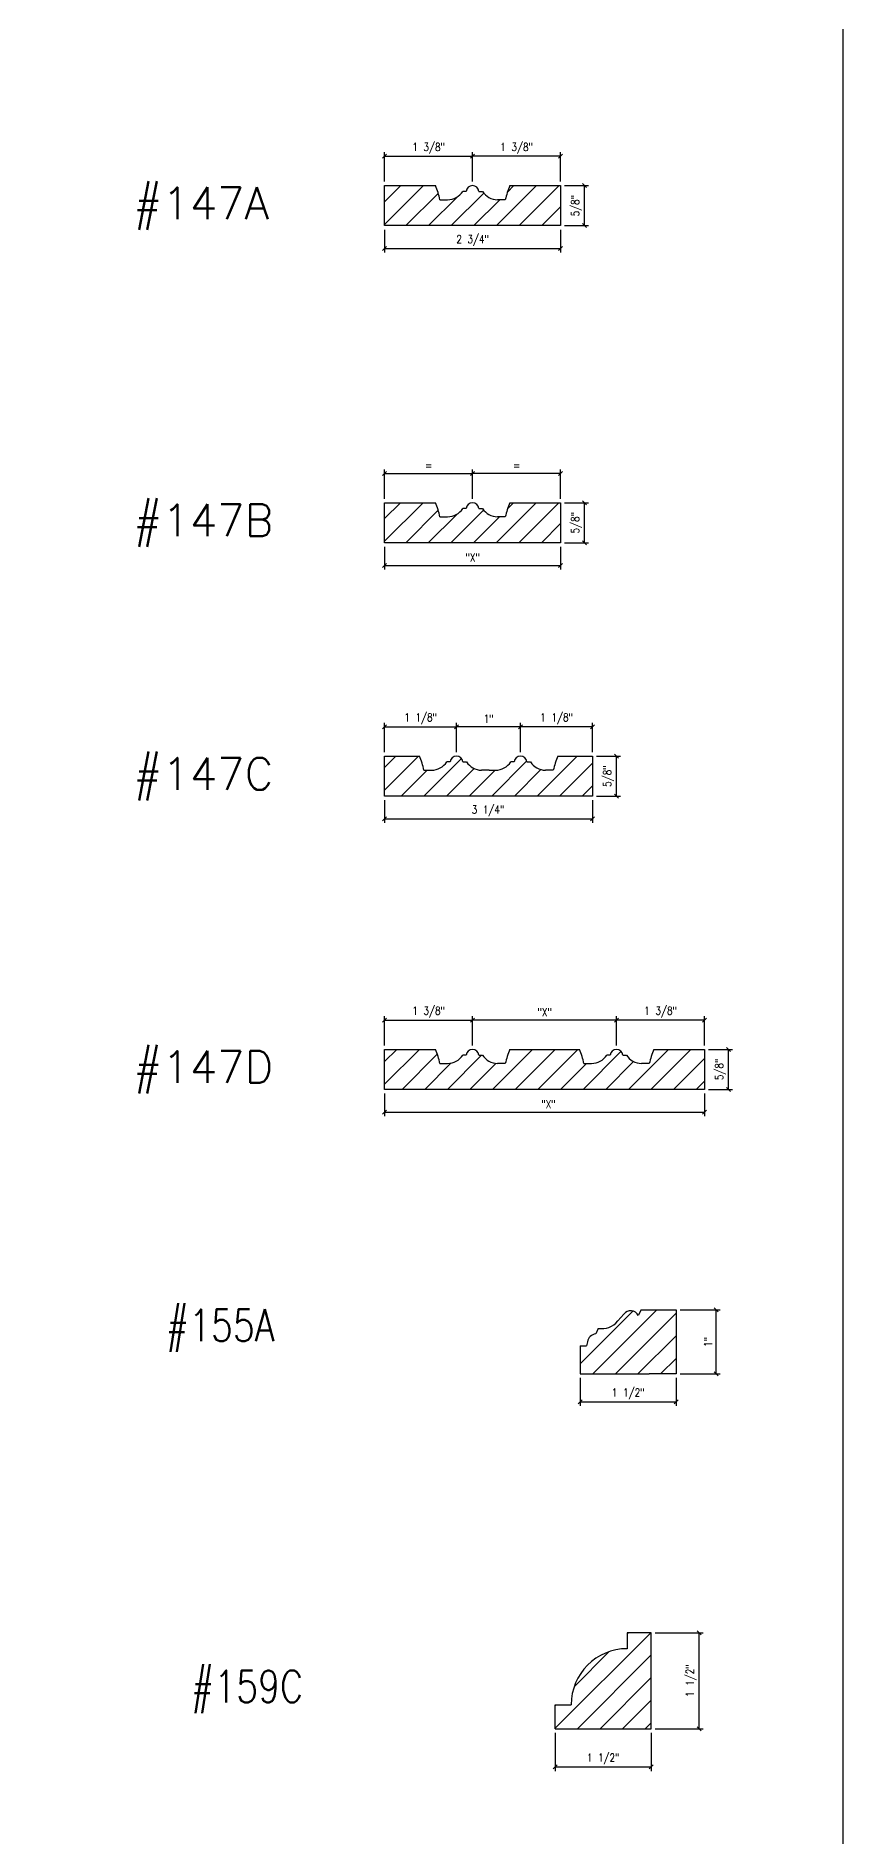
# Model space of a CAD drawing. Header units: inches. Extents: x 1985 to 11287, y 379 to 4336.
# Drawn here: x 7500.27 to 7512.88, y 3576.94 to 3605.07 of the extents above; entities that cross this region are included whole.
import ezdxf

# ---------------------------------------------------------------- set-up
doc = ezdxf.new("R2010")
doc.units = ezdxf.units.IN
doc.header["$MEASUREMENT"] = 0
doc.layers.get('0').update_dxf_attribs({"linetype": 'CONTINUOUS'})
doc.layers.get('Defpoints').update_dxf_attribs({"linetype": 'CONTINUOUS'})
for name, color, linetype in [('COTE1-1 99', 7, 'CONTINUOUS'), ('detail 99', 30, 'CONTINUOUS'), ('hatch 99', 1, 'CONTINUOUS'), ('separation 99', 3, 'CONTINUOUS'), ('wood detail 99', 7, 'CONTINUOUS')]:
    doc.layers.add(name, color=color, linetype=linetype)
doc.styles.get("Standard").update_dxf_attribs({"font": 'txt.shx', "width": 0.8})
doc.dimstyles.new('Muntin', dxfattribs={"dimtxt": 0.125, "dimasz": 0.0625, "dimexe": 0.0625, "dimexo": 0.0625, "dimgap": 0.0625, "dimtad": 1, "dimdec": 5, "dimzin": 0, "dimdsep": 46, "dimlunit": 5, "dimtxsty": 'Standard', "dimblk": 'OBLIQUE', "dimcen": 0.125, "dimclrd": 1, "dimclre": 1, "dimadec": 1, "dimazin": 0, "dimtfac": 0.375, "dimtdec": 5, "dimtmove": 0, "dimatfit": 3, "dimldrblk": 'OBLIQUE', "dimfxl": 1, "dimfrac": 2, "dimtolj": 1, "dimtzin": 0, "dimarcsym": 0})
pattern_1 = [(45, (301.29017, 765.14802), (-0.176776695, 0.176776695), [])]

# ---------------------------------------------------------------- blocks, each defined once
blk = doc.blocks.new('_OBLIQUE')
at = {"color": 0, "linetype": 'ByBlock'}
blk.add_line((-0.5, -0.5), (0.5, 0.5), dxfattribs=at)
blk = doc.blocks.new('*D629')
at = {"layer": 'COTE1-1 99', "color": 1, "lineweight": -2, "transparency": 16777216}
for p, q in [((7508.383, 3578.565), (7508.383, 3577.966)), ((7509.883, 3578.565), (7509.883, 3577.966)), ((7508.383, 3578.029), (7509.883, 3578.029))]:
    blk.add_line(p, q, dxfattribs=at)
at = {"layer": 'Defpoints', "color": 0, "transparency": 16777216}
for p in [(7508.383, 3578.627), (7509.883, 3578.627), (7509.883, 3578.029)]:
    blk.add_point(p, dxfattribs=at)
at = {"layer": 'COTE1-1 99', "color": 1, "lineweight": -2, "transparency": 16777216, "xscale": 0.0625, "yscale": 0.0625, "zscale": 0.0625, "rotation": 180}
blk.add_blockref('_OBLIQUE', (7508.383, 3578.029), dxfattribs=at)
at = {"layer": 'COTE1-1 99', "color": 1, "lineweight": -2, "transparency": 16777216, "xscale": 0.0625, "yscale": 0.0625, "zscale": 0.0625}
blk.add_blockref('_OBLIQUE', (7509.883, 3578.029), dxfattribs=at)
at = {"layer": 'COTE1-1 99', "color": 0, "transparency": 16777216, "insert": (7509.133, 3578.154), "char_height": 0.125, "attachment_point": 5}
blk.add_mtext('\\A1;1 1/2"', dxfattribs=at)
blk = doc.blocks.new('*D630')
at = {"layer": 'COTE1-1 99', "color": 1, "lineweight": -2, "transparency": 16777216}
for p, q in [((7509.946, 3580.127), (7510.698, 3580.127)), ((7510.635, 3578.627), (7510.635, 3580.127)), ((7509.946, 3578.627), (7510.698, 3578.627))]:
    blk.add_line(p, q, dxfattribs=at)
at = {"layer": 'Defpoints', "color": 0, "transparency": 16777216}
for p in [(7509.883, 3580.127), (7510.635, 3580.127), (7509.883, 3578.627)]:
    blk.add_point(p, dxfattribs=at)
at = {"layer": 'COTE1-1 99', "color": 1, "lineweight": -2, "transparency": 16777216, "xscale": 0.0625, "yscale": 0.0625, "zscale": 0.0625}
for p, rotation in [((7510.635, 3580.127), 90), ((7510.635, 3578.627), 270)]:
    blk.add_blockref('_OBLIQUE', p, dxfattribs=dict(at, rotation=rotation))
at = {"layer": 'COTE1-1 99', "color": 0, "transparency": 16777216, "insert": (7510.51, 3579.377), "char_height": 0.125, "attachment_point": 5, "rotation": 90}
blk.add_mtext('\\A1;1 1/2"', dxfattribs=at)
blk = doc.blocks.new('*D649')
at = {"layer": 'COTE1-1 99', "color": 1, "lineweight": -2, "transparency": 16777216}
for p, q in [((7508.775, 3584.108), (7508.775, 3583.671)), ((7510.275, 3584.108), (7510.275, 3583.671)), ((7508.775, 3583.734), (7510.275, 3583.734))]:
    blk.add_line(p, q, dxfattribs=at)
at = {"layer": 'Defpoints', "color": 0, "transparency": 16777216}
for p in [(7508.775, 3584.17), (7510.275, 3584.17), (7510.275, 3583.734)]:
    blk.add_point(p, dxfattribs=at)
at = {"layer": 'COTE1-1 99', "color": 1, "lineweight": -2, "transparency": 16777216, "xscale": 0.0625, "yscale": 0.0625, "zscale": 0.0625, "rotation": 180}
blk.add_blockref('_OBLIQUE', (7508.775, 3583.734), dxfattribs=at)
at = {"layer": 'COTE1-1 99', "color": 1, "lineweight": -2, "transparency": 16777216, "xscale": 0.0625, "yscale": 0.0625, "zscale": 0.0625}
blk.add_blockref('_OBLIQUE', (7510.275, 3583.734), dxfattribs=at)
at = {"layer": 'COTE1-1 99', "color": 0, "transparency": 16777216, "insert": (7509.525, 3583.859), "char_height": 0.125, "attachment_point": 5}
blk.add_mtext('\\A1;1 1/2"', dxfattribs=at)
blk = doc.blocks.new('*D650')
at = {"layer": 'COTE1-1 99', "color": 1, "lineweight": -2, "transparency": 16777216}
for p, q in [((7510.337, 3585.17), (7510.961, 3585.17)), ((7510.899, 3584.17), (7510.899, 3585.17)), ((7510.337, 3584.17), (7510.961, 3584.17))]:
    blk.add_line(p, q, dxfattribs=at)
at = {"layer": 'Defpoints', "color": 0, "transparency": 16777216}
for p in [(7510.275, 3585.17), (7510.899, 3585.17), (7510.275, 3584.17)]:
    blk.add_point(p, dxfattribs=at)
at = {"layer": 'COTE1-1 99', "color": 1, "lineweight": -2, "transparency": 16777216, "xscale": 0.0625, "yscale": 0.0625, "zscale": 0.0625}
for p, rotation in [((7510.899, 3585.17), 90), ((7510.899, 3584.17), 270)]:
    blk.add_blockref('_OBLIQUE', p, dxfattribs=dict(at, rotation=rotation))
at = {"layer": 'COTE1-1 99', "color": 0, "transparency": 16777216, "insert": (7510.774, 3584.67), "char_height": 0.125, "attachment_point": 5, "rotation": 90}
blk.add_mtext('\\A1;1"', dxfattribs=at)
blk = doc.blocks.new('*D606')
at = {"layer": 'COTE1-1 99', "color": 1, "lineweight": -2, "transparency": 16777216}
for p, q in [((7505.719, 3588.554), (7505.719, 3588.197)), ((7510.719, 3588.554), (7510.719, 3588.197)), ((7505.719, 3588.259), (7510.719, 3588.259))]:
    blk.add_line(p, q, dxfattribs=at)
at = {"layer": 'Defpoints', "color": 0, "transparency": 16777216}
for p in [(7505.719, 3588.616), (7510.719, 3588.616), (7510.719, 3588.259)]:
    blk.add_point(p, dxfattribs=at)
at = {"layer": 'COTE1-1 99', "color": 1, "lineweight": -2, "transparency": 16777216, "xscale": 0.0625, "yscale": 0.0625, "zscale": 0.0625, "rotation": 180}
blk.add_blockref('_OBLIQUE', (7505.719, 3588.259), dxfattribs=at)
at = {"layer": 'COTE1-1 99', "color": 1, "lineweight": -2, "transparency": 16777216, "xscale": 0.0625, "yscale": 0.0625, "zscale": 0.0625}
blk.add_blockref('_OBLIQUE', (7510.719, 3588.259), dxfattribs=at)
at = {"layer": 'COTE1-1 99', "color": 0, "transparency": 16777216, "insert": (7508.279, 3588.384), "char_height": 0.125, "attachment_point": 5}
blk.add_mtext('\\A1;"X"', dxfattribs=at)
blk = doc.blocks.new('*D607')
at = {"layer": 'COTE1-1 99', "color": 1, "lineweight": -2, "transparency": 16777216}
for p, q in [((7510.781, 3589.241), (7511.156, 3589.241)), ((7511.093, 3588.616), (7511.093, 3589.241)), ((7510.781, 3588.616), (7511.156, 3588.616))]:
    blk.add_line(p, q, dxfattribs=at)
at = {"layer": 'Defpoints', "color": 0, "transparency": 16777216}
for p in [(7510.719, 3589.241), (7511.093, 3589.241), (7510.719, 3588.616)]:
    blk.add_point(p, dxfattribs=at)
at = {"layer": 'COTE1-1 99', "color": 1, "lineweight": -2, "transparency": 16777216, "xscale": 0.0625, "yscale": 0.0625, "zscale": 0.0625}
for p, rotation in [((7511.093, 3589.241), 90), ((7511.093, 3588.616), 270)]:
    blk.add_blockref('_OBLIQUE', p, dxfattribs=dict(at, rotation=rotation))
at = {"layer": 'COTE1-1 99', "color": 0, "transparency": 16777216, "insert": (7510.968, 3588.929), "char_height": 0.125, "attachment_point": 5, "rotation": 90}
blk.add_mtext('\\A1;5/8"', dxfattribs=at)
blk = doc.blocks.new('*D608')
at = {"layer": 'COTE1-1 99', "color": 1, "lineweight": -2, "transparency": 16777216}
for p, q in [((7505.719, 3589.304), (7505.719, 3589.762)), ((7505.719, 3589.7), (7507.094, 3589.7)), ((7507.094, 3589.304), (7507.094, 3589.762))]:
    blk.add_line(p, q, dxfattribs=at)
at = {"layer": 'Defpoints', "color": 0, "transparency": 16777216}
for p in [(7507.094, 3589.7), (7505.719, 3589.241), (7507.094, 3589.241)]:
    blk.add_point(p, dxfattribs=at)
at = {"layer": 'COTE1-1 99', "color": 1, "lineweight": -2, "transparency": 16777216, "xscale": 0.0625, "yscale": 0.0625, "zscale": 0.0625, "rotation": 180}
blk.add_blockref('_OBLIQUE', (7505.719, 3589.7), dxfattribs=at)
at = {"layer": 'COTE1-1 99', "color": 1, "lineweight": -2, "transparency": 16777216, "xscale": 0.0625, "yscale": 0.0625, "zscale": 0.0625}
blk.add_blockref('_OBLIQUE', (7507.094, 3589.7), dxfattribs=at)
at = {"layer": 'COTE1-1 99', "color": 0, "transparency": 16777216, "insert": (7506.406, 3589.825), "char_height": 0.125, "attachment_point": 5}
blk.add_mtext('\\A1;1 3/8"', dxfattribs=at)
blk = doc.blocks.new('*D609')
at = {"layer": 'COTE1-1 99', "color": 1, "lineweight": -2, "transparency": 16777216}
for p, q in [((7509.344, 3589.304), (7509.344, 3589.762)), ((7510.719, 3589.7), (7509.344, 3589.7)), ((7510.719, 3589.304), (7510.719, 3589.762))]:
    blk.add_line(p, q, dxfattribs=at)
at = {"layer": 'Defpoints', "color": 0, "transparency": 16777216}
for p in [(7509.344, 3589.7), (7509.344, 3589.241), (7510.719, 3589.241)]:
    blk.add_point(p, dxfattribs=at)
at = {"layer": 'COTE1-1 99', "color": 1, "lineweight": -2, "transparency": 16777216, "xscale": 0.0625, "yscale": 0.0625, "zscale": 0.0625, "rotation": 180}
blk.add_blockref('_OBLIQUE', (7509.344, 3589.7), dxfattribs=at)
at = {"layer": 'COTE1-1 99', "color": 1, "lineweight": -2, "transparency": 16777216, "xscale": 0.0625, "yscale": 0.0625, "zscale": 0.0625}
blk.add_blockref('_OBLIQUE', (7510.719, 3589.7), dxfattribs=at)
at = {"layer": 'COTE1-1 99', "color": 0, "transparency": 16777216, "insert": (7510.031, 3589.825), "char_height": 0.125, "attachment_point": 5}
blk.add_mtext('\\A1;1 3/8"', dxfattribs=at)
blk = doc.blocks.new('*D610')
at = {"layer": 'COTE1-1 99', "color": 1, "lineweight": -2, "transparency": 16777216}
for p, q in [((7507.094, 3589.304), (7507.094, 3589.762)), ((7509.344, 3589.7), (7507.094, 3589.7)), ((7509.344, 3589.304), (7509.344, 3589.762))]:
    blk.add_line(p, q, dxfattribs=at)
at = {"layer": 'Defpoints', "color": 0, "transparency": 16777216}
for p in [(7507.094, 3589.7), (7507.094, 3589.241), (7509.344, 3589.241)]:
    blk.add_point(p, dxfattribs=at)
at = {"layer": 'COTE1-1 99', "color": 1, "lineweight": -2, "transparency": 16777216, "xscale": 0.0625, "yscale": 0.0625, "zscale": 0.0625, "rotation": 180}
blk.add_blockref('_OBLIQUE', (7507.094, 3589.7), dxfattribs=at)
at = {"layer": 'COTE1-1 99', "color": 1, "lineweight": -2, "transparency": 16777216, "xscale": 0.0625, "yscale": 0.0625, "zscale": 0.0625}
blk.add_blockref('_OBLIQUE', (7509.344, 3589.7), dxfattribs=at)
at = {"layer": 'COTE1-1 99', "color": 0, "transparency": 16777216, "insert": (7508.219, 3589.825), "char_height": 0.125, "attachment_point": 5}
blk.add_mtext('\\A1;"X"', dxfattribs=at)
blk = doc.blocks.new('*D611')
at = {"layer": 'COTE1-1 99', "color": 1, "lineweight": -2, "transparency": 16777216}
for p, q in [((7505.719, 3593.136), (7505.719, 3592.78)), ((7508.969, 3593.136), (7508.969, 3592.78)), ((7505.719, 3592.842), (7508.969, 3592.842))]:
    blk.add_line(p, q, dxfattribs=at)
at = {"layer": 'Defpoints', "color": 0, "transparency": 16777216}
for p in [(7505.719, 3593.199), (7508.969, 3593.199), (7508.969, 3592.842)]:
    blk.add_point(p, dxfattribs=at)
at = {"layer": 'COTE1-1 99', "color": 1, "lineweight": -2, "transparency": 16777216, "xscale": 0.0625, "yscale": 0.0625, "zscale": 0.0625, "rotation": 180}
blk.add_blockref('_OBLIQUE', (7505.719, 3592.842), dxfattribs=at)
at = {"layer": 'COTE1-1 99', "color": 1, "lineweight": -2, "transparency": 16777216, "xscale": 0.0625, "yscale": 0.0625, "zscale": 0.0625}
blk.add_blockref('_OBLIQUE', (7508.969, 3592.842), dxfattribs=at)
at = {"layer": 'COTE1-1 99', "color": 0, "transparency": 16777216, "insert": (7507.334, 3592.967), "char_height": 0.125, "attachment_point": 5}
blk.add_mtext('\\A1;3 1/4"', dxfattribs=at)
blk = doc.blocks.new('*D612')
at = {"layer": 'COTE1-1 99', "color": 1, "lineweight": -2, "transparency": 16777216}
for p, q in [((7509.031, 3593.824), (7509.406, 3593.824)), ((7509.343, 3593.199), (7509.343, 3593.824)), ((7509.031, 3593.199), (7509.406, 3593.199))]:
    blk.add_line(p, q, dxfattribs=at)
at = {"layer": 'Defpoints', "color": 0, "transparency": 16777216}
for p in [(7508.969, 3593.824), (7509.343, 3593.824), (7508.969, 3593.199)]:
    blk.add_point(p, dxfattribs=at)
at = {"layer": 'COTE1-1 99', "color": 1, "lineweight": -2, "transparency": 16777216, "xscale": 0.0625, "yscale": 0.0625, "zscale": 0.0625}
for p, rotation in [((7509.343, 3593.824), 90), ((7509.343, 3593.199), 270)]:
    blk.add_blockref('_OBLIQUE', p, dxfattribs=dict(at, rotation=rotation))
at = {"layer": 'COTE1-1 99', "color": 0, "transparency": 16777216, "insert": (7509.218, 3593.511), "char_height": 0.125, "attachment_point": 5, "rotation": 90}
blk.add_mtext('\\A1;5/8"', dxfattribs=at)
blk = doc.blocks.new('*D613')
at = {"layer": 'COTE1-1 99', "color": 1, "lineweight": -2, "transparency": 16777216}
for p, q in [((7505.719, 3593.886), (7505.719, 3594.345)), ((7505.719, 3594.283), (7506.844, 3594.283)), ((7506.844, 3593.886), (7506.844, 3594.345))]:
    blk.add_line(p, q, dxfattribs=at)
at = {"layer": 'Defpoints', "color": 0, "transparency": 16777216}
for p in [(7506.844, 3594.283), (7505.719, 3593.824), (7506.844, 3593.824)]:
    blk.add_point(p, dxfattribs=at)
at = {"layer": 'COTE1-1 99', "color": 1, "lineweight": -2, "transparency": 16777216, "xscale": 0.0625, "yscale": 0.0625, "zscale": 0.0625, "rotation": 180}
blk.add_blockref('_OBLIQUE', (7505.719, 3594.283), dxfattribs=at)
at = {"layer": 'COTE1-1 99', "color": 1, "lineweight": -2, "transparency": 16777216, "xscale": 0.0625, "yscale": 0.0625, "zscale": 0.0625}
blk.add_blockref('_OBLIQUE', (7506.844, 3594.283), dxfattribs=at)
at = {"layer": 'COTE1-1 99', "color": 0, "transparency": 16777216, "insert": (7506.281, 3594.408), "char_height": 0.125, "attachment_point": 5}
blk.add_mtext('\\A1;1 1/8"', dxfattribs=at)
blk = doc.blocks.new('*D614')
at = {"layer": 'COTE1-1 99', "color": 1, "lineweight": -2, "transparency": 16777216}
for p, q in [((7507.844, 3593.886), (7507.844, 3594.345)), ((7508.969, 3594.283), (7507.844, 3594.283)), ((7508.969, 3593.886), (7508.969, 3594.345))]:
    blk.add_line(p, q, dxfattribs=at)
at = {"layer": 'Defpoints', "color": 0, "transparency": 16777216}
for p in [(7507.844, 3594.283), (7507.844, 3593.824), (7508.969, 3593.824)]:
    blk.add_point(p, dxfattribs=at)
at = {"layer": 'COTE1-1 99', "color": 1, "lineweight": -2, "transparency": 16777216, "xscale": 0.0625, "yscale": 0.0625, "zscale": 0.0625, "rotation": 180}
blk.add_blockref('_OBLIQUE', (7507.844, 3594.283), dxfattribs=at)
at = {"layer": 'COTE1-1 99', "color": 1, "lineweight": -2, "transparency": 16777216, "xscale": 0.0625, "yscale": 0.0625, "zscale": 0.0625}
blk.add_blockref('_OBLIQUE', (7508.969, 3594.283), dxfattribs=at)
at = {"layer": 'COTE1-1 99', "color": 0, "transparency": 16777216, "insert": (7508.406, 3594.408), "char_height": 0.125, "attachment_point": 5}
blk.add_mtext('\\A1;1 1/8"', dxfattribs=at)
blk = doc.blocks.new('*D615')
at = {"layer": 'COTE1-1 99', "color": 1, "lineweight": -2, "transparency": 16777216}
for p, q in [((7506.844, 3593.886), (7506.844, 3594.345)), ((7507.844, 3594.283), (7506.844, 3594.283)), ((7507.844, 3593.886), (7507.844, 3594.345))]:
    blk.add_line(p, q, dxfattribs=at)
at = {"layer": 'Defpoints', "color": 0, "transparency": 16777216}
for p in [(7506.844, 3594.283), (7506.844, 3593.824), (7507.844, 3593.824)]:
    blk.add_point(p, dxfattribs=at)
at = {"layer": 'COTE1-1 99', "color": 1, "lineweight": -2, "transparency": 16777216, "xscale": 0.0625, "yscale": 0.0625, "zscale": 0.0625, "rotation": 180}
blk.add_blockref('_OBLIQUE', (7506.844, 3594.283), dxfattribs=at)
at = {"layer": 'COTE1-1 99', "color": 1, "lineweight": -2, "transparency": 16777216, "xscale": 0.0625, "yscale": 0.0625, "zscale": 0.0625}
blk.add_blockref('_OBLIQUE', (7507.844, 3594.283), dxfattribs=at)
at = {"layer": 'COTE1-1 99', "color": 0, "transparency": 16777216, "insert": (7507.344, 3594.408), "char_height": 0.125, "attachment_point": 5}
blk.add_mtext('\\A1;1"', dxfattribs=at)
blk = doc.blocks.new('*D616')
at = {"layer": 'COTE1-1 99', "color": 1, "lineweight": -2, "transparency": 16777216}
for p, q in [((7505.719, 3597.095), (7505.719, 3596.738)), ((7508.469, 3597.095), (7508.469, 3596.738)), ((7505.719, 3596.801), (7508.469, 3596.801))]:
    blk.add_line(p, q, dxfattribs=at)
at = {"layer": 'Defpoints', "color": 0, "transparency": 16777216}
for p in [(7505.719, 3597.157), (7508.469, 3597.157), (7508.469, 3596.801)]:
    blk.add_point(p, dxfattribs=at)
at = {"layer": 'COTE1-1 99', "color": 1, "lineweight": -2, "transparency": 16777216, "xscale": 0.0625, "yscale": 0.0625, "zscale": 0.0625, "rotation": 180}
blk.add_blockref('_OBLIQUE', (7505.719, 3596.801), dxfattribs=at)
at = {"layer": 'COTE1-1 99', "color": 1, "lineweight": -2, "transparency": 16777216, "xscale": 0.0625, "yscale": 0.0625, "zscale": 0.0625}
blk.add_blockref('_OBLIQUE', (7508.469, 3596.801), dxfattribs=at)
at = {"layer": 'COTE1-1 99', "color": 0, "transparency": 16777216, "insert": (7507.094, 3596.926), "char_height": 0.125, "attachment_point": 5}
blk.add_mtext('\\A1;"X"', dxfattribs=at)
blk = doc.blocks.new('*D617')
at = {"layer": 'COTE1-1 99', "color": 1, "lineweight": -2, "transparency": 16777216}
for p, q in [((7508.531, 3597.782), (7508.906, 3597.782)), ((7508.843, 3597.157), (7508.843, 3597.782)), ((7508.531, 3597.157), (7508.906, 3597.157))]:
    blk.add_line(p, q, dxfattribs=at)
at = {"layer": 'Defpoints', "color": 0, "transparency": 16777216}
for p in [(7508.469, 3597.782), (7508.843, 3597.782), (7508.469, 3597.157)]:
    blk.add_point(p, dxfattribs=at)
at = {"layer": 'COTE1-1 99', "color": 1, "lineweight": -2, "transparency": 16777216, "xscale": 0.0625, "yscale": 0.0625, "zscale": 0.0625}
for p, rotation in [((7508.843, 3597.782), 90), ((7508.843, 3597.157), 270)]:
    blk.add_blockref('_OBLIQUE', p, dxfattribs=dict(at, rotation=rotation))
at = {"layer": 'COTE1-1 99', "color": 0, "transparency": 16777216, "insert": (7508.718, 3597.47), "char_height": 0.125, "attachment_point": 5, "rotation": 90}
blk.add_mtext('\\A1;5/8"', dxfattribs=at)
blk = doc.blocks.new('*D618')
at = {"layer": 'COTE1-1 99', "color": 1, "lineweight": -2, "transparency": 16777216}
for p, q in [((7505.719, 3597.845), (7505.719, 3598.304)), ((7505.719, 3598.241), (7507.094, 3598.241)), ((7507.094, 3597.845), (7507.094, 3598.304))]:
    blk.add_line(p, q, dxfattribs=at)
at = {"layer": 'Defpoints', "color": 0, "transparency": 16777216}
for p in [(7507.094, 3598.241), (7505.719, 3597.782), (7507.094, 3597.782)]:
    blk.add_point(p, dxfattribs=at)
at = {"layer": 'COTE1-1 99', "color": 1, "lineweight": -2, "transparency": 16777216, "xscale": 0.0625, "yscale": 0.0625, "zscale": 0.0625, "rotation": 180}
blk.add_blockref('_OBLIQUE', (7505.719, 3598.241), dxfattribs=at)
at = {"layer": 'COTE1-1 99', "color": 1, "lineweight": -2, "transparency": 16777216, "xscale": 0.0625, "yscale": 0.0625, "zscale": 0.0625}
blk.add_blockref('_OBLIQUE', (7507.094, 3598.241), dxfattribs=at)
at = {"layer": 'COTE1-1 99', "color": 0, "transparency": 16777216, "insert": (7506.406, 3598.366), "char_height": 0.125, "attachment_point": 5}
blk.add_mtext('\\A1;=', dxfattribs=at)
blk = doc.blocks.new('*D619')
at = {"layer": 'COTE1-1 99', "color": 1, "lineweight": -2, "transparency": 16777216}
for p, q in [((7507.094, 3597.845), (7507.094, 3598.304)), ((7508.469, 3598.241), (7507.094, 3598.241)), ((7508.469, 3597.845), (7508.469, 3598.304))]:
    blk.add_line(p, q, dxfattribs=at)
at = {"layer": 'Defpoints', "color": 0, "transparency": 16777216}
for p in [(7507.094, 3598.241), (7507.094, 3597.782), (7508.469, 3597.782)]:
    blk.add_point(p, dxfattribs=at)
at = {"layer": 'COTE1-1 99', "color": 1, "lineweight": -2, "transparency": 16777216, "xscale": 0.0625, "yscale": 0.0625, "zscale": 0.0625, "rotation": 180}
blk.add_blockref('_OBLIQUE', (7507.094, 3598.241), dxfattribs=at)
at = {"layer": 'COTE1-1 99', "color": 1, "lineweight": -2, "transparency": 16777216, "xscale": 0.0625, "yscale": 0.0625, "zscale": 0.0625}
blk.add_blockref('_OBLIQUE', (7508.469, 3598.241), dxfattribs=at)
at = {"layer": 'COTE1-1 99', "color": 0, "transparency": 16777216, "insert": (7507.781, 3598.366), "char_height": 0.125, "attachment_point": 5}
blk.add_mtext('\\A1;=', dxfattribs=at)
blk = doc.blocks.new('*D602')
at = {"layer": 'COTE1-1 99', "color": 1, "lineweight": -2, "transparency": 16777216}
for p, q in [((7505.719, 3602.049), (7505.719, 3601.692)), ((7508.469, 3602.049), (7508.469, 3601.692)), ((7505.719, 3601.755), (7508.469, 3601.755))]:
    blk.add_line(p, q, dxfattribs=at)
at = {"layer": 'Defpoints', "color": 0, "transparency": 16777216}
for p in [(7505.719, 3602.112), (7508.469, 3602.112), (7508.469, 3601.755)]:
    blk.add_point(p, dxfattribs=at)
at = {"layer": 'COTE1-1 99', "color": 1, "lineweight": -2, "transparency": 16777216, "xscale": 0.0625, "yscale": 0.0625, "zscale": 0.0625, "rotation": 180}
blk.add_blockref('_OBLIQUE', (7505.719, 3601.755), dxfattribs=at)
at = {"layer": 'COTE1-1 99', "color": 1, "lineweight": -2, "transparency": 16777216, "xscale": 0.0625, "yscale": 0.0625, "zscale": 0.0625}
blk.add_blockref('_OBLIQUE', (7508.469, 3601.755), dxfattribs=at)
at = {"layer": 'COTE1-1 99', "color": 0, "transparency": 16777216, "insert": (7507.094, 3601.88), "char_height": 0.125, "attachment_point": 5}
blk.add_mtext('\\A1;2 3/4"', dxfattribs=at)
blk = doc.blocks.new('*D603')
at = {"layer": 'COTE1-1 99', "color": 1, "lineweight": -2, "transparency": 16777216}
for p, q in [((7508.531, 3602.737), (7508.906, 3602.737)), ((7508.843, 3602.112), (7508.843, 3602.737)), ((7508.531, 3602.112), (7508.906, 3602.112))]:
    blk.add_line(p, q, dxfattribs=at)
at = {"layer": 'Defpoints', "color": 0, "transparency": 16777216}
for p in [(7508.469, 3602.737), (7508.843, 3602.737), (7508.469, 3602.112)]:
    blk.add_point(p, dxfattribs=at)
at = {"layer": 'COTE1-1 99', "color": 1, "lineweight": -2, "transparency": 16777216, "xscale": 0.0625, "yscale": 0.0625, "zscale": 0.0625}
for p, rotation in [((7508.843, 3602.737), 90), ((7508.843, 3602.112), 270)]:
    blk.add_blockref('_OBLIQUE', p, dxfattribs=dict(at, rotation=rotation))
at = {"layer": 'COTE1-1 99', "color": 0, "transparency": 16777216, "insert": (7508.718, 3602.424), "char_height": 0.125, "attachment_point": 5, "rotation": 90}
blk.add_mtext('\\A1;5/8"', dxfattribs=at)
blk = doc.blocks.new('*D604')
at = {"layer": 'COTE1-1 99', "color": 1, "lineweight": -2, "transparency": 16777216}
for p, q in [((7505.719, 3602.799), (7505.719, 3603.258)), ((7505.719, 3603.195), (7507.094, 3603.195)), ((7507.094, 3602.799), (7507.094, 3603.258))]:
    blk.add_line(p, q, dxfattribs=at)
at = {"layer": 'Defpoints', "color": 0, "transparency": 16777216}
for p in [(7507.094, 3603.195), (7505.719, 3602.737), (7507.094, 3602.737)]:
    blk.add_point(p, dxfattribs=at)
at = {"layer": 'COTE1-1 99', "color": 1, "lineweight": -2, "transparency": 16777216, "xscale": 0.0625, "yscale": 0.0625, "zscale": 0.0625, "rotation": 180}
blk.add_blockref('_OBLIQUE', (7505.719, 3603.195), dxfattribs=at)
at = {"layer": 'COTE1-1 99', "color": 1, "lineweight": -2, "transparency": 16777216, "xscale": 0.0625, "yscale": 0.0625, "zscale": 0.0625}
blk.add_blockref('_OBLIQUE', (7507.094, 3603.195), dxfattribs=at)
at = {"layer": 'COTE1-1 99', "color": 0, "transparency": 16777216, "insert": (7506.406, 3603.32), "char_height": 0.125, "attachment_point": 5}
blk.add_mtext('\\A1;1 3/8"', dxfattribs=at)
blk = doc.blocks.new('*D605')
at = {"layer": 'COTE1-1 99', "color": 1, "lineweight": -2, "transparency": 16777216}
for p, q in [((7507.094, 3602.799), (7507.094, 3603.258)), ((7508.469, 3603.195), (7507.094, 3603.195)), ((7508.469, 3602.799), (7508.469, 3603.258))]:
    blk.add_line(p, q, dxfattribs=at)
at = {"layer": 'Defpoints', "color": 0, "transparency": 16777216}
for p in [(7507.094, 3603.195), (7507.094, 3602.737), (7508.469, 3602.737)]:
    blk.add_point(p, dxfattribs=at)
at = {"layer": 'COTE1-1 99', "color": 1, "lineweight": -2, "transparency": 16777216, "xscale": 0.0625, "yscale": 0.0625, "zscale": 0.0625, "rotation": 180}
blk.add_blockref('_OBLIQUE', (7507.094, 3603.195), dxfattribs=at)
at = {"layer": 'COTE1-1 99', "color": 1, "lineweight": -2, "transparency": 16777216, "xscale": 0.0625, "yscale": 0.0625, "zscale": 0.0625}
blk.add_blockref('_OBLIQUE', (7508.469, 3603.195), dxfattribs=at)
at = {"layer": 'COTE1-1 99', "color": 0, "transparency": 16777216, "insert": (7507.781, 3603.32), "char_height": 0.125, "attachment_point": 5}
blk.add_mtext('\\A1;1 3/8"', dxfattribs=at)

msp = doc.modelspace()

# ---------------------------------------------------------------- hatches: boundary and pattern name
at = {"layer": 'hatch 99'}
h = msp.add_hatch(dxfattribs=at)
h.set_pattern_fill('ANSI31', color=256, scale=2, style=0)
h.set_pattern_definition(pattern_1)
h.paths.add_polyline_path([(7505.718726, 3602.736597), (7505.718726, 3602.111597), (7508.468726, 3602.111597), (7508.468726, 3602.736597), (7507.67369, 3602.736597, 0.038533308), (7507.603726, 3602.516597), (7507.48416, 3602.516597, -0.256140243), (7507.247042, 3602.646597), (7507.193225, 3602.646597, 0.904534034), (7506.994227, 3602.646597), (7506.94041, 3602.646597, -0.256140243), (7506.703291, 3602.516597), (7506.583726, 3602.516597, 0.038533308), (7506.513762, 3602.736597)])
h = msp.add_hatch(dxfattribs=at)
h.set_pattern_fill('ANSI31', color=256, scale=2, style=0)
h.set_pattern_definition(pattern_1)
h.paths.add_polyline_path([(7508.468726, 3597.157454), (7508.468726, 3597.782454), (7507.67369, 3597.782454, 0.038533308), (7507.603726, 3597.562454), (7507.48416, 3597.562454, -0.256140243), (7507.247042, 3597.692454), (7507.193225, 3597.692454, 0.904534034), (7506.994227, 3597.692454), (7506.94041, 3597.692454, -0.256140243), (7506.703291, 3597.562454), (7506.583726, 3597.562454, 0.038533308), (7506.513762, 3597.782454), (7505.718726, 3597.782454), (7505.718726, 3597.157454)])
h = msp.add_hatch(dxfattribs=at)
h.set_pattern_fill('ANSI31', color=256, scale=2, style=0)
h.set_pattern_definition(pattern_1)
h.paths.add_polyline_path([(7508.968726, 3593.198916), (7508.968726, 3593.823916), (7508.42369, 3593.823916, 0.038533308), (7508.353726, 3593.603916), (7508.23416, 3593.603916, -0.256140243), (7507.997042, 3593.733916), (7507.943225, 3593.733916, 0.904534034), (7507.744227, 3593.733916), (7507.69041, 3593.733916, -0.256140243), (7507.453291, 3593.603916), (7507.353726, 3593.603916), (7507.23416, 3593.603916, -0.256140243), (7506.997042, 3593.733916), (7506.943225, 3593.733916, 0.904534034), (7506.744227, 3593.733916), (7506.69041, 3593.733916, -0.256140243), (7506.453291, 3593.603916), (7506.333726, 3593.603916, 0.038533308), (7506.263762, 3593.823916), (7505.718726, 3593.823916), (7505.718726, 3593.198916)])
h = msp.add_hatch(dxfattribs=at)
h.set_pattern_fill('ANSI31', color=256, scale=2, style=0)
h.set_pattern_definition(pattern_1)
h.paths.add_polyline_path([(7510.718726, 3588.616085), (7510.718726, 3589.241085), (7509.92369, 3589.241085, 0.038533308), (7509.853726, 3589.021085), (7509.73416, 3589.021085, -0.256140243), (7509.497042, 3589.151085), (7509.443225, 3589.151085, 0.904534034), (7509.244227, 3589.151085), (7509.19041, 3589.151085, -0.256140243), (7508.953291, 3589.021085), (7508.833726, 3589.021085, 0.038533308), (7508.763762, 3589.241085), (7507.67369, 3589.241085, 0.038533308), (7507.603726, 3589.021085), (7507.48416, 3589.021085, -0.256140243), (7507.247042, 3589.151085), (7507.193225, 3589.151085, 0.904534034), (7506.994227, 3589.151085), (7506.94041, 3589.151085, -0.256140243), (7506.703291, 3589.021085), (7506.583726, 3589.021085, 0.038533308), (7506.513762, 3589.241085), (7505.718726, 3589.241085), (7505.718726, 3588.616085)])
h = msp.add_hatch(dxfattribs=at)
h.set_pattern_fill('ANSI31', color=256, scale=2, style=0)
h.set_pattern_definition(pattern_1)
h.paths.add_polyline_path([(7510.274778, 3584.795155), (7510.274778, 3585.170155), (7509.724778, 3585.170155), (7509.680903, 3585.082805, 0.566296042), (7509.458055, 3585.104638), (7509.362884, 3584.997276, -0.273490153), (7509.054778, 3584.882155), (7509.016778, 3584.795155, 0.346499322), (7508.886852, 3584.672985), (7508.874778, 3584.610155), (7508.774778, 3584.610155), (7508.774778, 3584.170155), (7509.85067, 3584.170155), (7510.274778, 3584.170155)])
h = msp.add_hatch(dxfattribs=at)
h.set_pattern_fill('ANSI31', color=256, scale=2, style=0)
h.set_pattern_definition(pattern_1)
h.paths.add_polyline_path([(7509.883437, 3580.127058), (7509.508437, 3580.127058), (7509.508437, 3579.877058, 0.414213562), (7508.633437, 3579.002058), (7508.383437, 3579.002058), (7508.383437, 3578.627058), (7509.883437, 3578.627058)])

# ---------------------------------------------------------------- linework, layer by layer
at = {"layer": 'separation 99'}
msp.add_lwpolyline([(7485.563573, 3623.159285), (7512.880967, 3623.159285), (7512.880967, 3575.953879), (7485.563573, 3575.953879)], close=True, dxfattribs=at)
at = {"layer": 'wood detail 99'}
for p, q in [((7505.718726, 3602.111597), (7505.718726, 3602.736597)), ((7505.718726, 3602.736597), (7506.513762, 3602.736597)), ((7507.67369, 3602.736597), (7508.468726, 3602.736597)), ((7508.468726, 3602.736597), (7508.468726, 3602.111597)), ((7506.583726, 3602.516597), (7506.703291, 3602.516597)), ((7506.994227, 3602.646597), (7506.94041, 3602.646597)), ((7507.193225, 3602.646597), (7507.247042, 3602.646597)), ((7507.603726, 3602.516597), (7507.48416, 3602.516597)), ((7508.468726, 3602.111597), (7505.718726, 3602.111597)), ((7505.718726, 3597.157454), (7505.718726, 3597.782454)), ((7505.718726, 3597.782454), (7506.513762, 3597.782454)), ((7506.994227, 3597.692454), (7506.94041, 3597.692454)), ((7507.193225, 3597.692454), (7507.247042, 3597.692454)), ((7507.67369, 3597.782454), (7508.468726, 3597.782454)), ((7508.468726, 3597.782454), (7508.468726, 3597.157454)), ((7506.583726, 3597.562454), (7506.703291, 3597.562454)), ((7507.603726, 3597.562454), (7507.48416, 3597.562454)), ((7508.468726, 3597.157454), (7505.718726, 3597.157454)), ((7505.718726, 3593.198916), (7505.718726, 3593.823916)), ((7505.718726, 3593.823916), (7506.263762, 3593.823916)), ((7506.744227, 3593.733916), (7506.69041, 3593.733916)), ((7506.943225, 3593.733916), (7506.997042, 3593.733916)), ((7507.744227, 3593.733916), (7507.69041, 3593.733916)), ((7507.943225, 3593.733916), (7507.997042, 3593.733916)), ((7508.42369, 3593.823916), (7508.968726, 3593.823916)), ((7508.968726, 3593.823916), (7508.968726, 3593.198916)), ((7506.333726, 3593.603916), (7506.453291, 3593.603916)), ((7507.353726, 3593.603916), (7507.23416, 3593.603916)), ((7507.353726, 3593.603916), (7507.453291, 3593.603916)), ((7508.353726, 3593.603916), (7508.23416, 3593.603916)), ((7508.968726, 3593.198916), (7505.718726, 3593.198916)), ((7505.718726, 3588.616085), (7505.718726, 3589.241085)), ((7505.718726, 3589.241085), (7506.513762, 3589.241085)), ((7507.67369, 3589.241085), (7508.763762, 3589.241085)), ((7509.92369, 3589.241085), (7510.718726, 3589.241085)), ((7510.718726, 3589.241085), (7510.718726, 3588.616085)), ((7506.583726, 3589.021085), (7506.703291, 3589.021085)), ((7506.994227, 3589.151085), (7506.94041, 3589.151085)), ((7507.193225, 3589.151085), (7507.247042, 3589.151085)), ((7507.603726, 3589.021085), (7507.48416, 3589.021085)), ((7508.833726, 3589.021085), (7508.953291, 3589.021085)), ((7509.244227, 3589.151085), (7509.19041, 3589.151085)), ((7509.443225, 3589.151085), (7509.497042, 3589.151085)), ((7509.853726, 3589.021085), (7509.73416, 3589.021085)), ((7510.718726, 3588.616085), (7505.718726, 3588.616085)), ((7509.362884, 3584.997276), (7509.458055, 3585.104638)), ((7509.724778, 3585.170155), (7509.680903, 3585.082805)), ((7510.274778, 3585.170155), (7510.274778, 3584.795155)), ((7509.054778, 3584.882155), (7509.016778, 3584.795155)), ((7510.274778, 3584.795155), (7510.274778, 3584.170155)), ((7508.774778, 3584.610155), (7508.774778, 3584.170155)), ((7508.886852, 3584.672985), (7508.874778, 3584.610155)), ((7510.274778, 3584.170155), (7509.85067, 3584.170155)), ((7509.883437, 3580.127058), (7509.508437, 3580.127058)), ((7509.508437, 3580.127058), (7509.508437, 3579.877058)), ((7509.883437, 3578.627058), (7509.883437, 3580.127058)), ((7508.383437, 3578.627058), (7508.383437, 3579.002058)), ((7508.383437, 3579.002058), (7508.633437, 3579.002058)), ((7508.383437, 3578.627058), (7509.883437, 3578.627058))]:
    msp.add_line(p, q, dxfattribs=at)
at = {"layer": 'wood detail 99', "color": 7}
for p, q in [((7509.724778, 3585.170155), (7510.274778, 3585.170155)), ((7508.774778, 3584.610155), (7508.874778, 3584.610155)), ((7508.774778, 3584.170155), (7509.85067, 3584.170155)), ((7508.832813, 3584.170155), (7509.85067, 3584.170155))]:
    msp.add_line(p, q, dxfattribs=at)
at = {"layer": 'wood detail 99'}
for centre, radius, start, end in [((7505.123527, 3602.173351), 1.5, 13.2282434, 22.0550601), ((7507.093726, 3602.636597), 0.1, 5.7391705, 174.2608295), ((7509.063925, 3602.173351), 1.5, 157.9449399, 166.7717566), ((7506.703291, 3602.797847), 0.28125, 270, 327.4675097), ((7507.48416, 3602.797847), 0.28125, 212.5324903, 270), ((7505.123527, 3597.219208), 1.5, 13.2282434, 22.0550601), ((7506.703291, 3597.843704), 0.28125, 270, 327.4675097), ((7507.093726, 3597.682454), 0.1, 5.7391705, 174.2608295), ((7507.48416, 3597.843704), 0.28125, 212.5324903, 270), ((7509.063925, 3597.219208), 1.5, 157.9449399, 166.7717566), ((7504.873527, 3593.26067), 1.5, 13.2282434, 22.0550601), ((7506.453291, 3593.885166), 0.28125, 270, 327.4675097), ((7506.843726, 3593.723916), 0.1, 5.7391705, 174.2608295), ((7507.23416, 3593.885166), 0.28125, 212.5324903, 270), ((7507.453291, 3593.885166), 0.28125, 270, 327.4675097), ((7507.843726, 3593.723916), 0.1, 5.7391705, 174.2608295), ((7508.23416, 3593.885166), 0.28125, 212.5324903, 270), ((7509.813925, 3593.26067), 1.5, 157.9449399, 166.7717566), ((7505.123527, 3588.677839), 1.5, 13.2282434, 22.0550601), ((7507.093726, 3589.141085), 0.1, 5.7391705, 174.2608295), ((7509.063925, 3588.677839), 1.5, 157.9449399, 166.7717566), ((7507.373527, 3588.677839), 1.5, 13.2282434, 22.0550601), ((7509.343726, 3589.141085), 0.1, 5.7391705, 174.2608295), ((7511.313925, 3588.677839), 1.5, 157.9449399, 166.7717566), ((7506.703291, 3589.302335), 0.28125, 270, 327.4675097), ((7507.48416, 3589.302335), 0.28125, 212.5324903, 270), ((7508.953291, 3589.302335), 0.28125, 270, 327.4675097), ((7509.73416, 3589.302335), 0.28125, 212.5324903, 270), ((7509.111469, 3585.200293), 0.323149, 259.896095, 321.0792732), ((7509.562932, 3585.026892), 0.130551, 25.3590021, 143.4498258), ((7509.029378, 3584.651583), 0.144124, 95.0156677, 171.4603333), ((7509.508437, 3579.002058), 0.875, 90, 180)]:
    msp.add_arc(centre, radius, start, end, dxfattribs=at)

# ---------------------------------------------------------------- texts
at = {"layer": 'detail 99'}
for s, p in [('#147A', (7501.794955, 3602.211597)), ('#147B', (7501.794955, 3597.257454)), ('#147C', (7501.794955, 3593.298916)), ('#147D', (7501.794955, 3588.716085))]:
    msp.add_text(s, height=0.5, dxfattribs=at).set_placement(p)
at = {"layer": 'detail 99', "char_height": 0.5, "width": 2.69666263, "attachment_point": 1}
for s, insert in [('#155A', (7502.301977, 3585.180375)), ('#159C', (7502.695615, 3579.53869))]:
    msp.add_mtext(s, dxfattribs=dict(at, insert=insert))

# ---------------------------------------------------------------- dimensions: what is measured, and where the dimension line sits
at = {"layer": 'COTE1-1 99'}
for base, p1, p2, picture, middle in [((7507.093726, 3603.195457), (7505.718726, 3602.736597), (7507.093726, 3602.736597), '*D604', (7506.406226, 3603.320457)), ((7507.093726, 3603.195457), (7508.468726, 3602.736597), (7507.093726, 3602.736597), '*D605', (7507.781226, 3603.320457)), ((7506.843726, 3594.282776), (7505.718726, 3593.823916), (7506.843726, 3593.823916), '*D613', (7506.281226, 3594.407776)), ((7507.843726, 3594.282776), (7508.968726, 3593.823916), (7507.843726, 3593.823916), '*D614', (7508.406226, 3594.407776)), ((7506.843726, 3594.282776), (7507.843726, 3593.823916), (7506.843726, 3593.823916), '*D615', (7507.343726, 3594.407776)), ((7507.093726, 3589.699945), (7505.718726, 3589.241085), (7507.093726, 3589.241085), '*D608', (7506.406226, 3589.824945)), ((7509.343726, 3589.699945), (7510.718726, 3589.241085), (7509.343726, 3589.241085), '*D609', (7510.031226, 3589.824945)), ((7510.274778, 3583.733739), (7508.774778, 3584.170155), (7510.274778, 3584.170155), '*D649', (7509.524778, 3583.858739)), ((7509.883437, 3578.028594), (7508.383437, 3578.627058), (7509.883437, 3578.627058), '*D629', (7509.133437, 3578.153594))]:
    dim = msp.add_linear_dim(base=base, p1=p1, p2=p2, dimstyle='Muntin', override={"dimpost": '"'}, dxfattribs=at)
    dim.commit()
    dim.dimension.update_dxf_attribs({"geometry": picture, "text_midpoint": middle})
for base, p1, p2, picture, middle in [((7508.843324, 3602.736597), (7508.468726, 3602.111597), (7508.468726, 3602.736597), '*D603', (7508.718324, 3602.424097)), ((7508.843324, 3597.782454), (7508.468726, 3597.157454), (7508.468726, 3597.782454), '*D617', (7508.718324, 3597.469954)), ((7509.343324, 3593.823916), (7508.968726, 3593.198916), (7508.968726, 3593.823916), '*D612', (7509.218324, 3593.511416)), ((7511.093324, 3589.241085), (7510.718726, 3588.616085), (7510.718726, 3589.241085), '*D607', (7510.968324, 3588.928585)), ((7510.898959, 3585.170155), (7510.274778, 3584.170155), (7510.274778, 3585.170155), '*D650', (7510.773959, 3584.670155)), ((7510.635477, 3580.127058), (7509.883437, 3578.627058), (7509.883437, 3580.127058), '*D630', (7510.510477, 3579.377058))]:
    dim = msp.add_linear_dim(base=base, p1=p1, p2=p2, angle=90, dimstyle='Muntin', override={"dimpost": '"'}, dxfattribs=at)
    dim.commit()
    dim.dimension.update_dxf_attribs({"geometry": picture, "text_midpoint": middle})
for base, p1, p2, picture, middle in [((7508.468726, 3601.754875), (7505.718726, 3602.111597), (7508.468726, 3602.111597), '*D602', (7507.093726, 3601.754875)), ((7508.968726, 3592.842193), (7505.718726, 3593.198916), (7508.968726, 3593.198916), '*D611', (7507.333726, 3592.842193))]:
    dim = msp.add_linear_dim(base=base, p1=p1, p2=p2, dimstyle='Muntin', override={"dimpost": '"'}, dxfattribs=at)
    dim.commit()
    dim.dimension.update_dxf_attribs({"geometry": picture, "text_midpoint": middle, "dimtype": 160})
for base, p1, p2, text, picture, middle in [((7507.093726, 3598.241314), (7505.718726, 3597.782454), (7507.093726, 3597.782454), '=', '*D618', (7506.406226, 3598.366314)), ((7507.093726, 3598.241314), (7508.468726, 3597.782454), (7507.093726, 3597.782454), '=', '*D619', (7507.781226, 3598.366314)), ((7507.093726, 3589.699945), (7509.343726, 3589.241085), (7507.093726, 3589.241085), '"X"', '*D610', (7508.218726, 3589.824945))]:
    dim = msp.add_linear_dim(base=base, p1=p1, p2=p2, text=text, dimstyle='Muntin', override={"dimpost": '"'}, dxfattribs=at)
    dim.commit()
    dim.dimension.update_dxf_attribs({"geometry": picture, "text_midpoint": middle})
for base, p1, p2, picture, middle in [((7508.468726, 3596.800731), (7505.718726, 3597.157454), (7508.468726, 3597.157454), '*D616', (7507.093726, 3596.800731)), ((7510.718726, 3588.259363), (7505.718726, 3588.616085), (7510.718726, 3588.616085), '*D606', (7508.278726, 3588.259363))]:
    dim = msp.add_linear_dim(base=base, p1=p1, p2=p2, text='"X"', dimstyle='Muntin', override={"dimpost": '"'}, dxfattribs=at)
    dim.commit()
    dim.dimension.update_dxf_attribs({"geometry": picture, "text_midpoint": middle, "dimtype": 160})

doc.saveas('drawing.dxf')
